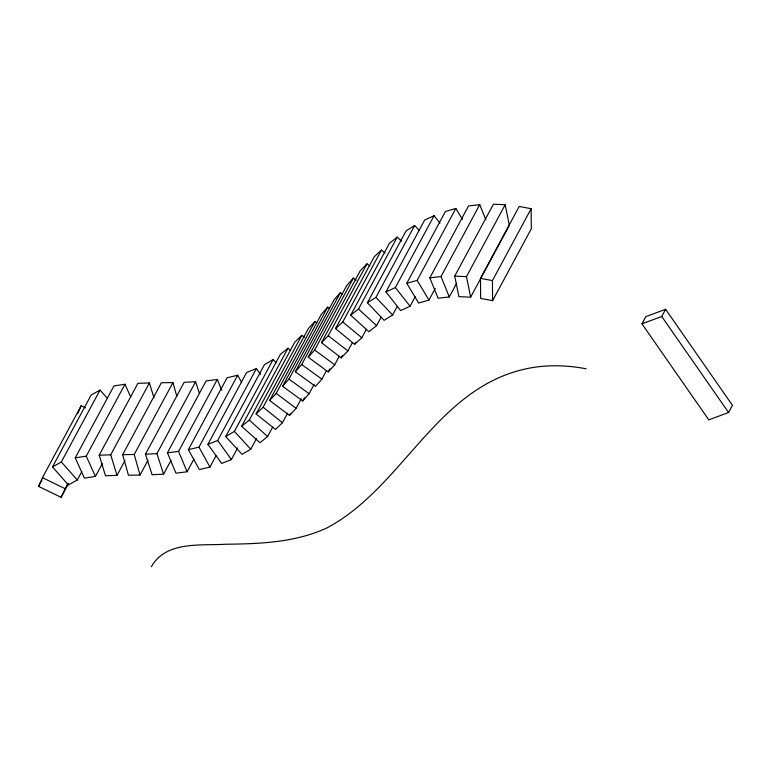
<?xml version="1.0" encoding="UTF-8"?>
<svg xmlns="http://www.w3.org/2000/svg" width="771" height="771" viewBox="0 0 771 771"><rect width="100%" height="100%" fill="white"/><g stroke="black" fill="none" stroke-linecap="round" stroke-linejoin="round"><path stroke-width="1.16" d="M68.513 483.581L61.111 497.324L38.55 486.376L42.453 477.673L81.157 405.777L85.456 407.859M77.746 413.391L81.157 405.777M61.111 497.324L67.858 483.34M38.55 486.376L41.962 480.034M81.832 471.534L77.283 479.986L68.397 484.94L52.457 466.918L91.171 395.022L100.047 390.068L107.227 398.183M52.457 466.918L61.333 461.964L100.047 390.068M102.264 463.747L95.431 476.439L84.415 478.136L75.24 457.849L113.954 385.953L124.969 384.257L130.762 397.065M95.431 476.439L86.256 456.153L124.969 384.257M124.969 460.566L116.999 475.37L105.492 475.765L99.199 455.208L137.903 383.322L149.42 382.927L153.969 397.769M116.999 475.37L110.706 454.823L149.42 382.927M147.993 460.248L140.033 475.052L128.449 475.225L122.647 454.659L161.361 382.763L172.935 382.589L176.81 396.304M140.033 475.052L134.231 454.485L172.935 382.589M170.989 460.432L163.587 474.175L152.128 474.743L145.44 454.215L184.153 382.32L195.603 381.741L199.323 393.152M163.587 474.175L156.899 453.637L195.603 381.741M193.926 459.082L187.102 471.765L175.952 473.163L167.423 452.789L206.136 380.893L217.287 379.496L221.769 390.222M187.102 471.765L178.573 451.392L217.287 379.496M216.208 455.43L209.953 467.062L199.352 469.597L188.365 449.666L227.079 377.771L237.67 375.236L241.718 382.58M188.365 449.666L198.966 447.132L237.67 375.236M237.67 447.932L231.406 459.564L221.643 463.419L207.919 444.347L246.633 372.451L256.396 368.605L260.511 374.32M207.919 444.347L217.682 440.492L256.396 368.605M256.464 438.622L250.768 449.194L242.075 454.36L225.72 436.569L264.434 364.683L273.127 359.517L276.24 362.9M225.72 436.569L234.413 431.413L273.127 359.517M272.732 427.009L267.604 436.531L259.943 442.708L241.641 426.267L280.355 354.371L288.017 348.193L290.628 350.545M241.641 426.267L249.303 420.089L288.017 348.193M287.583 413.198L282.456 422.71L275.478 429.466L256.117 413.969L294.83 342.073L301.808 335.318L304.574 337.534M256.117 413.969L263.104 407.213L301.808 335.318M301.239 398.809L296.112 408.322L289.549 415.405L269.619 400.477L308.333 328.591L314.905 321.507L316.794 322.933M269.619 400.477L276.191 393.403L314.905 321.507M314.24 384.199L309.123 393.721L302.752 400.939L282.562 386.3L321.276 314.404L327.646 307.186L329.574 308.583M282.562 386.3L288.932 379.081L327.646 307.186M326.432 370.678L321.873 379.13L315.532 386.377L295.312 371.776L334.026 299.88L340.368 292.643L342.295 294.03M295.312 371.776L301.663 364.529L340.368 292.643M339.269 356.337L334.71 364.789L328.244 371.94L308.188 357.156L346.902 285.26L353.369 278.109L356.241 280.23M308.188 357.156L314.664 350.005L353.369 278.109M352.482 342.459L347.933 350.911L341.177 357.85L321.497 342.681L360.211 270.785L366.957 263.846L369.772 266.014M321.497 342.681L328.244 335.742L366.957 263.846M366.36 329.294L361.811 337.756L354.631 344.348L335.558 328.581L374.272 256.685L381.452 250.083L385.086 253.09M289.549 415.405L290.686 413.285M335.558 328.581L342.738 321.979L381.452 250.083M302.752 400.939L304.458 397.769M381.173 317.17L376.624 325.632L368.856 331.723L350.728 315.146L389.442 243.251L397.21 237.16L401.527 241.111M350.728 315.146L358.496 309.055L397.21 237.16M328.244 371.94L329.949 368.769M397.19 306.501L392.632 314.963L384.112 320.312L367.401 302.743L406.105 230.847L414.625 225.498L419.405 230.519M341.177 357.85L342.324 355.739M367.401 302.743L375.92 297.394L414.625 225.498M354.631 344.348L355.768 342.237M415.183 296.729L410.056 306.241L400.65 310.568L385.963 291.91L424.676 220.014L434.083 215.687L439.962 223.156M385.963 291.91L395.369 287.583L434.083 215.687M435.249 288.441L428.984 300.073L418.634 303.032L406.76 283.333L445.465 211.437L455.825 208.478L462.349 219.311M406.76 283.333L417.111 280.374L455.825 208.478M456.692 283.217L449.291 296.96L438.092 298.242L429.823 277.839L468.537 205.944L479.735 204.662L485.826 219.696M449.291 296.96L441.022 276.558L479.735 204.662M454.707 276.105L493.421 204.209L505.169 204.749L509.352 225.286L470.647 297.182L458.89 296.642L454.707 276.105L466.455 276.644L505.169 204.749M480.487 278.341L519.201 206.445L531.142 208.71L531.296 228.775L492.582 300.661L480.651 298.396L480.487 278.341L492.428 280.605L531.142 208.71M641.954 323.839L645.828 316.65L665.595 309.296L732.45 405.324L728.576 412.514L708.809 419.867L641.954 323.839L661.73 316.486L665.595 309.296M151.357 566.791C165.89 540.635 201.009 545.858 226.269 544.21C260.164 543.902 295.197 542.437 326.528 528.125C401.787 488.428 434.574 391.755 521.61 369.868A144.119 109.424 28.3 0 1 586.114 368.789M75.24 457.849L86.256 456.153M167.423 452.789L178.573 451.392M429.823 277.839L441.022 276.558M145.44 454.215L156.899 453.637M99.199 455.208L110.706 454.823M122.647 454.659L134.231 454.485M42.453 477.673L65.005 488.621M301.663 364.529L321.873 379.13M288.932 379.081L309.123 393.721M314.664 350.005L334.71 364.789M276.191 393.403L296.112 408.322M328.244 335.742L347.933 350.911M263.104 407.213L282.456 422.71M342.738 321.979L361.811 337.756M249.303 420.089L267.604 436.531M358.496 309.055L376.624 325.632M375.92 297.394L392.632 314.963M234.413 431.413L250.768 449.194M61.333 461.964L77.283 479.986M395.369 287.583L410.056 306.241M217.682 440.492L231.406 459.564M661.73 316.486L728.576 412.514M417.111 280.374L428.984 300.073M198.966 447.132L209.953 467.062M466.455 276.644L470.647 297.182M492.428 280.605L492.582 300.661"/></g></svg>
